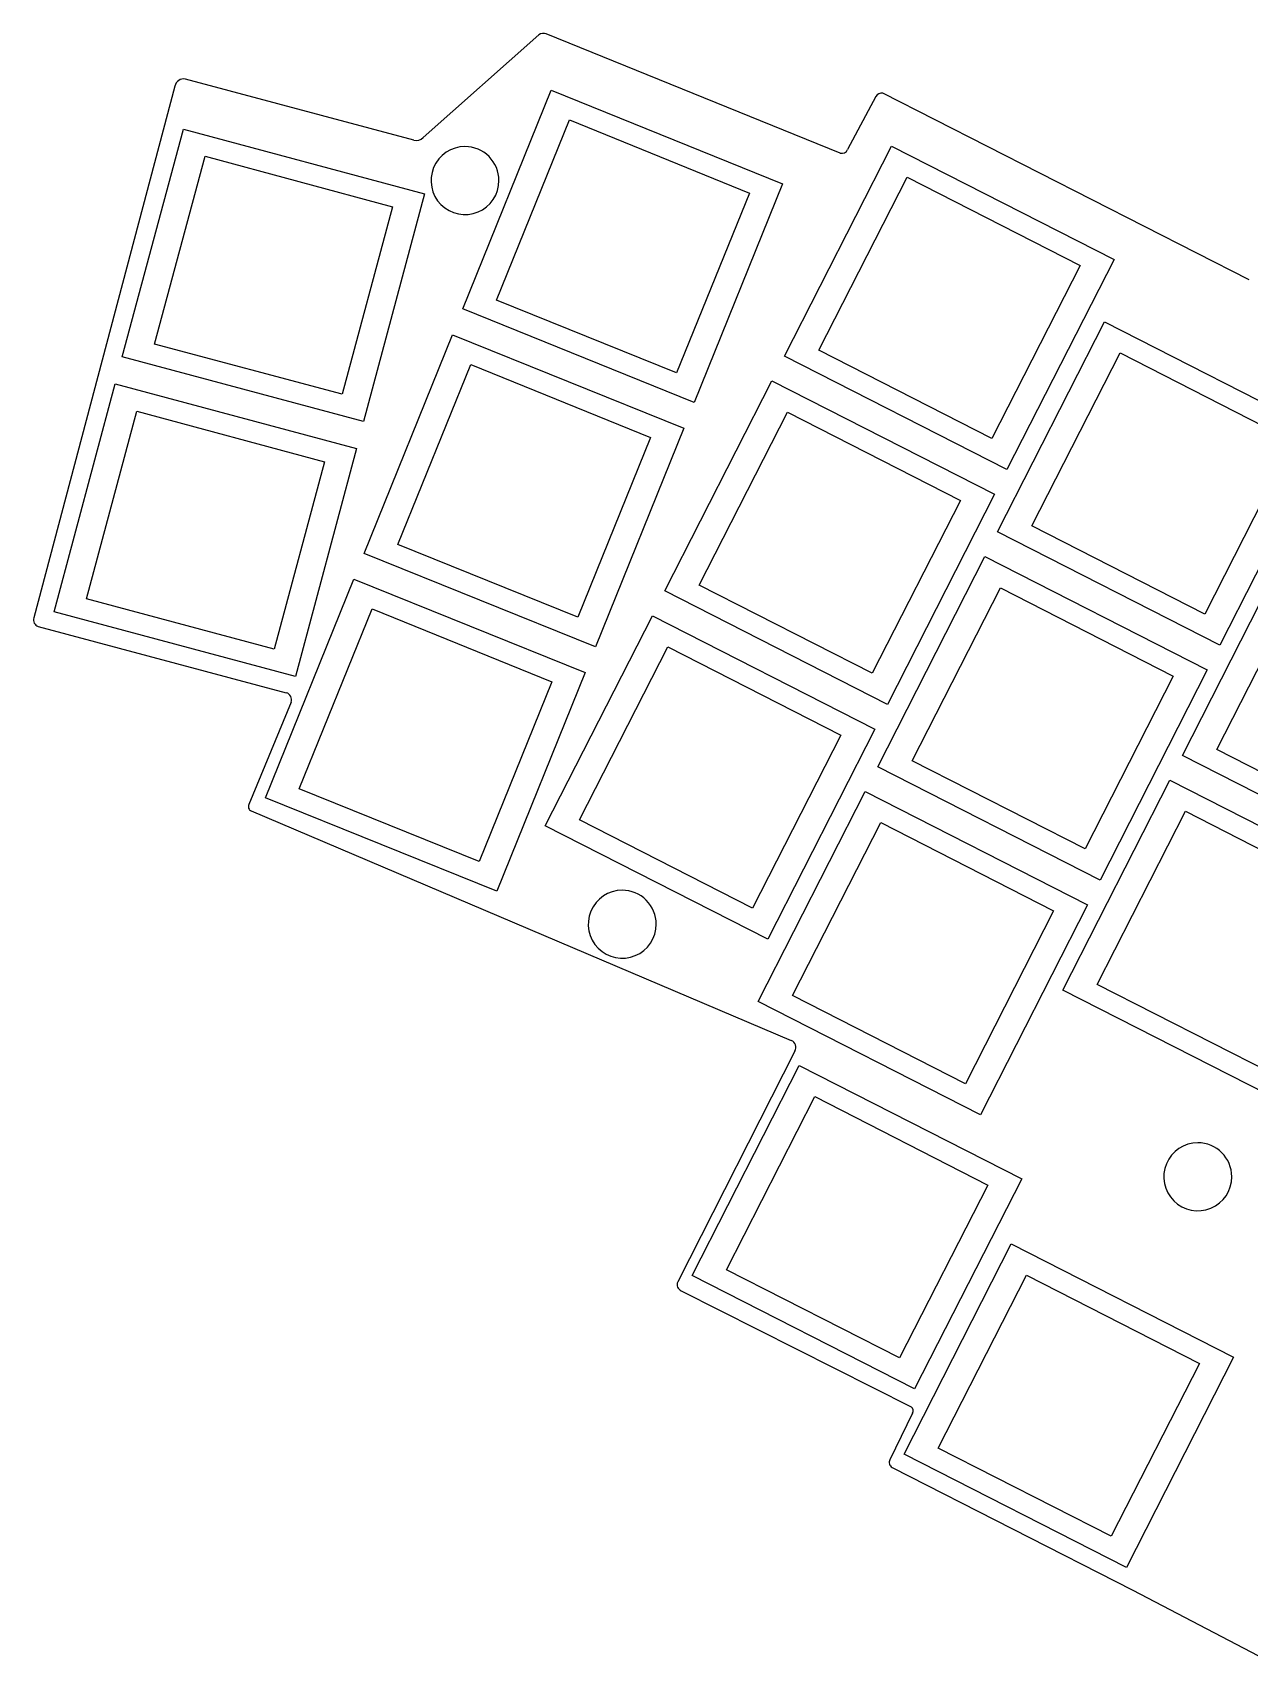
# Model space of a CAD drawing. Extents: x 5292583 to 74298707, y 12072829 to 47933234.
# Drawn here: x 5292583 to 28500772, y 16683350 to 47933234 of the extents above; entities that cross this region are included whole.
import ezdxf

# ---------------------------------------------------------------- set-up
doc = ezdxf.new("R2010")
doc.units = 0
doc.layers.get('0').update_dxf_attribs({"linetype": 'CONTINUOUS'})

msp = doc.modelspace()

# ---------------------------------------------------------------- linework, layer by layer
at = {"color": 7}
for points in [[(14947301.724621, 47890800.517056), (12743409.094497, 45934480.070624)], [(20693609.786691, 45639906.994255), (15089534.716326, 47911878.832963)], [(8003480.417934, 46916787.906123), (5315311.455778, 36777415.220742)], [(12565543.30844, 45887645.601021), (8205093.10994, 47051196.102877)], [(17913976.660345, 40880924.595379), (13498259.184211, 42664990.279848), (15183210.005538, 46835389.824437)], [(15183210.005538, 46835389.824437), (19598927.481672, 45051324.139969)], [(21377122.056383, 46715174.420367), (20839488.740202, 45707110.960339)], [(28500770.771827, 43220554.690188), (21511530.782303, 46782379.444786)], [(14140019.899557, 42833745.923895), (15531070.745155, 46269654.821077), (18963535.293224, 44877141.886586)], [(11601374.529799, 40518846.721388), (7001148.367532, 41751473.647362), (8165295.769956, 46096131.645406)], [(8165295.769956, 46096131.645406), (12765521.932223, 44863504.719432)], [(23879131.860001, 39603410.534991), (19635709.362534, 41765542.350343), (21677722.875993, 45773219.285798)], [(21677722.875993, 45773219.285798), (25921145.373459, 43611087.470445)], [(7617559.064986, 41997182.368862), (8579509.310264, 45577007.009352), (12156093.331001, 44613185.893542)], [(19598927.481672, 45051324.139969), (17913976.660345, 40880924.595379)], [(20289735.908312, 41877722.880095), (21974952.636142, 45179318.830614), (25272989.937439, 43492945.872516)], [(12765521.932223, 44863504.719432), (11601374.529799, 40518846.721388)], [(18963535.293224, 44877141.886586), (17574466.707847, 41446139.42741)], [(12156093.331001, 44613185.893542), (11195512.834944, 41038472.743336)], [(25272989.937439, 43492945.872516), (23590175.628564, 40196064.801487)], [(25921145.373459, 43611087.470445), (23879131.860001, 39603410.534991)], [(17574466.707847, 41446139.42741), (14140019.899557, 42833745.923895)], [(27939991.948187, 36252559.439647), (23696569.450721, 38414691.254999), (25738582.964179, 42422368.190454)], [(25738582.964179, 42422368.190454), (29982005.461645, 40260236.375101)], [(11195512.834944, 41038472.743336), (7617559.064986, 41997182.368862)], [(16030873.106558, 36219781.766764), (11615155.630424, 38003847.451233), (13300106.45175, 42174246.995822)], [(13300106.45175, 42174246.995822), (17715823.927885, 40390181.311354)], [(23590175.628564, 40196064.801487), (20289735.908312, 41877722.880095)], [(12256916.34577, 38172603.09528), (13647967.191368, 41608511.992462), (17080431.739437, 40215999.057972)], [(24350595.996499, 38526871.784751), (26035812.724329, 41828467.73527), (29333850.025626, 40142094.777172)], [(21596882.536504, 35124242.210929), (17353460.039038, 37286374.026282), (19395473.552496, 41294050.961736)], [(19395473.552496, 41294050.961736), (23638896.049962, 39131919.146383)], [(10302255.632169, 35658342.807079), (5702029.469901, 36890969.733052), (6866176.872325, 41235627.731097)], [(6866176.872325, 41235627.731097), (11466403.034593, 40003000.805123)], [(6318440.167356, 37136678.454553), (7280390.412634, 40716503.095043), (10856974.433371, 39752681.979232)], [(18007486.584816, 37398554.556033), (19692703.312646, 40700150.506553), (22990740.613943, 39013777.548455)], [(17715823.927885, 40390181.311354), (16030873.106558, 36219781.766764)], [(11466403.034593, 40003000.805123), (10302255.632169, 35658342.807079)], [(17080431.739437, 40215999.057972), (15691363.15406, 36784996.598796)], [(29333850.025626, 40142094.777172), (27651035.71675, 36845213.706143)], [(29982005.461645, 40260236.375101), (27939991.948187, 36252559.439647)], [(10856974.433371, 39752681.979232), (9896393.937314, 36177968.829027)], [(23638896.049962, 39131919.146383), (21596882.536504, 35124242.210929)], [(22990740.613943, 39013777.548455), (21307926.305067, 35716896.477426)], [(27651035.71675, 36845213.706143), (24350595.996499, 38526871.784751)], [(15691363.15406, 36784996.598796), (12256916.34577, 38172603.09528)], [(31472606.1458, 31988082.174212), (27229183.648333, 34150213.989565), (29271197.161792, 38157890.925019)], [(25657741.037189, 31773390.851001), (21414318.539723, 33935522.666354), (23456332.053181, 37943199.601808)], [(23456332.053181, 37943199.601808), (27699754.550648, 35781067.786456)], [(14147616.358875, 31558854.838355), (9731898.882741, 33342920.522824), (11416849.704067, 37513320.067413)], [(11416849.704067, 37513320.067413), (15832567.180202, 35729254.382945)], [(27883210.194111, 34262394.519317), (29568426.921941, 37563990.469836), (32866464.223238, 35877617.511738)], [(21307926.305067, 35716896.477426), (18007486.584816, 37398554.556033)], [(22068345.085501, 34047703.196106), (23753561.813331, 37349299.146625), (27051599.114628, 35662926.188527)], [(9896393.937314, 36177968.829027), (6318440.167356, 37136678.454553)], [(10373659.598087, 33511676.166871), (11764710.443685, 36947585.064053), (15197174.991754, 35555072.129563)], [(5397583.72163, 36607581.134001), (10129923.876382, 35347104.933589)], [(19314631.625507, 30645073.622284), (15071209.12804, 32807205.437636), (17113222.641499, 36814882.373091)], [(17113222.641499, 36814882.373091), (21356645.138965, 34652750.557738)], [(15725235.673818, 32919385.967388), (17410452.401648, 36220981.917907), (20708489.702945, 34534608.959809)], [(15832567.180202, 35729254.382945), (14147616.358875, 31558854.838355)], [(27051599.114628, 35662926.188527), (25368784.805752, 32366045.117498)], [(27699754.550648, 35781067.786456), (25657741.037189, 31773390.851001)], [(15197174.991754, 35555072.129563), (13808106.406377, 32124069.670386)], [(10221219.765411, 35164513.420115), (9414769.526556, 33215590.995312)], [(20708489.702945, 34534608.959809), (19025675.39407, 31237727.88878)], [(21356645.138965, 34652750.557738), (19314631.625507, 30645073.622284)], [(31183649.914363, 32580736.440709), (27883210.194111, 34262394.519317)], [(25368784.805752, 32366045.117498), (22068345.085501, 34047703.196106)], [(13808106.406377, 32124069.670386), (10373659.598087, 33511676.166871)], [(23375491.44911, 27294222.262356), (19132068.951643, 29456354.077709), (21174082.465101, 33464031.013163)], [(21174082.465101, 33464031.013163), (25417504.962568, 31301899.197811)], [(29190355.499385, 27508914.379318), (24946933.001919, 29671046.19467), (26988946.515377, 33678723.130125)], [(26988946.515377, 33678723.130125), (31232369.012844, 31516591.314772)], [(9460265.203217, 33092087.08186), (19764221.049506, 28712907.540522)], [(19025675.39407, 31237727.88878), (15725235.673818, 32919385.967388)], [(19786095.497421, 29568534.60746), (21471312.225251, 32870130.55798), (24769349.526548, 31183757.599882)], [(25600959.547697, 29783226.724422), (27286176.275527, 33084822.674941), (30584213.576824, 31398449.716844)], [(25417504.962568, 31301899.197811), (23375491.44911, 27294222.262356)], [(24769349.526548, 31183757.599882), (23086535.217673, 27886876.528853)], [(28901399.267948, 28101568.645814), (25600959.547697, 29783226.724422)], [(23086535.217673, 27886876.528853), (19786095.497421, 29568534.60746)], [(19831425.015591, 28511294.583933), (17597837.375937, 24108656.268171)], [(22117261.034169, 22066422.092003), (17873838.536703, 24228553.907355), (19915852.050161, 28236230.84281)], [(19915852.050161, 28236230.84281), (24159274.547627, 26074099.027457)], [(18527865.082481, 24340734.437107), (20213081.810311, 27642330.387626), (23511119.111608, 25955957.429529)], [(23511119.111608, 25955957.429529), (21828304.802732, 22659076.3585)], [(24159274.547627, 26074099.027457), (22117261.034169, 22066422.092003)], [(26158158.820011, 18664379.09999), (21914736.322545, 20826510.915342), (23956749.836003, 24834187.850797)], [(23956749.836003, 24834187.850797), (28200172.33347, 22672056.035444)], [(21828304.802732, 22659076.3585), (18527865.082481, 24340734.437107)], [(22568762.868323, 20938691.445094), (24253979.596153, 24240287.395613), (27552016.89745, 22553914.437515)], [(17665041.342022, 23941407.163058), (22049164.363068, 21723666.757247)], [(27552016.89745, 22553914.437515), (25869202.588574, 19257033.366486)], [(28200172.33347, 22672056.035444), (26158158.820011, 18664379.09999)], [(22078123.03648, 21603164.809154), (21646309.396076, 20715974.50799)], [(25869202.588574, 19257033.366486), (22568762.868323, 20938691.445094)], [(21685701.394008, 20571836.249887), (26283031.159767, 18229047.556236)], [(26283031.159767, 18229047.556236), (29240017.573764, 16683350.25086)]]:
    msp.add_lwpolyline(points, dxfattribs=at)
for points in [[(13538918.537516, 45762336.169183)], [(16538417.44825, 31578877.201173)], [(27519344.793418, 26761857.863693)]]:
    msp.add_lwpolyline(points, close=True, dxfattribs=at)
for points in [[(15089540.640673, 47911892.008969), (15042076.014233, 47933233.598777), (14986531.021895, 47924997.248682), (14947301.76288, 47890800.473166)], [(8205093.391311, 47051197.750112), (8112878.912491, 47066949.301024), (8024406.88413, 47007967.423959), (8003480.418956, 46916787.905889)], [(21511530.297148, 46782376.978454), (21456655.119567, 46793171.538691), (21401412.48571, 46765550.830406), (21377122.139296, 46715174.380388)], [(12565541.639759, 45887639.661735), (12628937.946525, 45869828.05142), (12697008.453393, 45887753.99997), (12743409.182575, 45934479.98316)], [(13538918.537516, 45762336.169183), (13276734.063924, 45762336.169183), (13040365.961975, 45604400.052775), (12940032.307708, 45362173.183881)], [(13997286.213555, 45572474.061214), (13875719.54746, 45694040.727309), (13710839.76544, 45762336.169183), (13538918.537516, 45762336.169183)], [(20693612.253869, 45639914.655235), (20752310.89728, 45621011.068491), (20815706.84964, 45650213.701957), (20839488.671899, 45707110.988889)], [(12940032.307708, 45362173.183881), (12839698.653441, 45119946.314987), (12895158.442279, 44841131.128336), (13080550.861477, 44655738.709137)], [(14187148.321523, 45114106.385176), (14187148.321523, 45286027.6131), (14118852.87965, 45450907.39512), (13997286.213555, 45572474.061214)], [(13786985.336221, 44515220.155367), (14029212.205115, 44615553.809634), (14187148.321523, 44851921.911584), (14187148.321523, 45114106.385176)], [(13080550.861477, 44655738.709137), (13265943.280676, 44470346.289938), (13544758.467327, 44414886.5011), (13786985.336221, 44515220.155367)], [(5315321.283229, 36777412.00655), (5292583.002107, 36707889.28707), (5328936.029149, 36632838.455108), (5397583.732335, 36607581.163098)], [(10221209.061266, 35164516.972282), (10246303.378861, 35240136.501205), (10205474.128461, 35321802.812314), (10129923.850427, 35347104.856087)], [(9414770.950834, 33215590.31324), (9404063.20214, 33193230.771235), (9402856.68439, 33167490.374032), (9411425.983765, 33144227.267855)], [(9411425.983765, 33144227.267855), (9419995.28314, 33120964.161679), (9437611.403887, 33102157.353786), (9460265.168895, 33092087.004651)], [(16538417.44825, 31578877.201173), (16276232.974658, 31578877.201173), (16039864.872709, 31420941.084765), (15939531.218442, 31178714.215871)], [(16996785.124289, 31389015.093205), (16875218.458194, 31510581.7593), (16710338.676174, 31578877.201173), (16538417.44825, 31578877.201173)], [(17186647.232258, 30930647.417166), (17186647.232258, 31102568.64509), (17118351.790384, 31267448.42711), (16996785.124289, 31389015.093205)], [(15939531.218442, 31178714.215871), (15839197.564175, 30936487.346977), (15894657.353013, 30657672.160326), (16080049.772212, 30472279.741128)], [(16786484.246956, 30331761.187358), (17028711.11585, 30432094.841625), (17186647.232258, 30668462.943574), (17186647.232258, 30930647.417166)], [(16080049.772212, 30472279.741128), (16265442.191411, 30286887.321929), (16544257.378062, 30231427.533091), (16786484.246956, 30331761.187358)], [(19843909.070118, 28627465.442474), (19831010.738772, 28666164.673694), (19801928.593605, 28697346.738275), (19764221.024975, 28712907.481077)], [(19831416.225665, 28511299.804969), (19852248.138965, 28546371.571917), (19856807.401465, 28588766.211254), (19843909.070118, 28627465.442474)], [(27519344.793418, 26761857.863693), (27257160.319826, 26761857.863693), (27020792.217877, 26603921.747285), (26920458.563609, 26361694.878391)], [(28167574.577425, 26113628.079686), (28167574.577425, 26471635.503779), (27877352.217511, 26761857.863693), (27519344.793418, 26761857.863693)], [(26920458.563609, 26361694.878391), (26820124.909342, 26119468.009497), (26875584.698181, 25840652.822846), (27060977.117379, 25655260.403647)], [(27767411.592123, 25514741.849878), (28009638.461017, 25615075.504145), (28167574.577425, 25851443.606094), (28167574.577425, 26113628.079686)], [(27060977.117379, 25655260.403647), (27246369.536578, 25469867.984449), (27525184.723229, 25414408.19561), (27767411.592123, 25514741.849878)], [(17597825.6818, 24108662.248138), (17582087.605951, 24077885.620927), (17580452.280265, 24041800.71908), (17593342.038627, 24009726.711795)], [(17593342.038627, 24009726.711795), (17606231.796988, 23977652.704511), (17632382.798868, 23952734.447507), (17665041.371713, 23941407.248664)], [(22078113.343106, 21603170.650413), (22103017.092867, 21644497.591743), (22090123.958367, 21698163.338168), (22049164.310763, 21723666.673244)], [(21646326.419365, 20715964.601858), (21632197.524491, 20691684.663875), (21628409.602161, 20662748.278431), (21635812.781312, 20635649.680731)], [(21635812.781312, 20635649.680731), (21643215.960464, 20608551.083031), (21661190.168993, 20585559.985061), (21685701.429055, 20571836.312483)]]:
    msp.add_open_spline(points, degree=3, dxfattribs=at)

doc.saveas('drawing.dxf')
